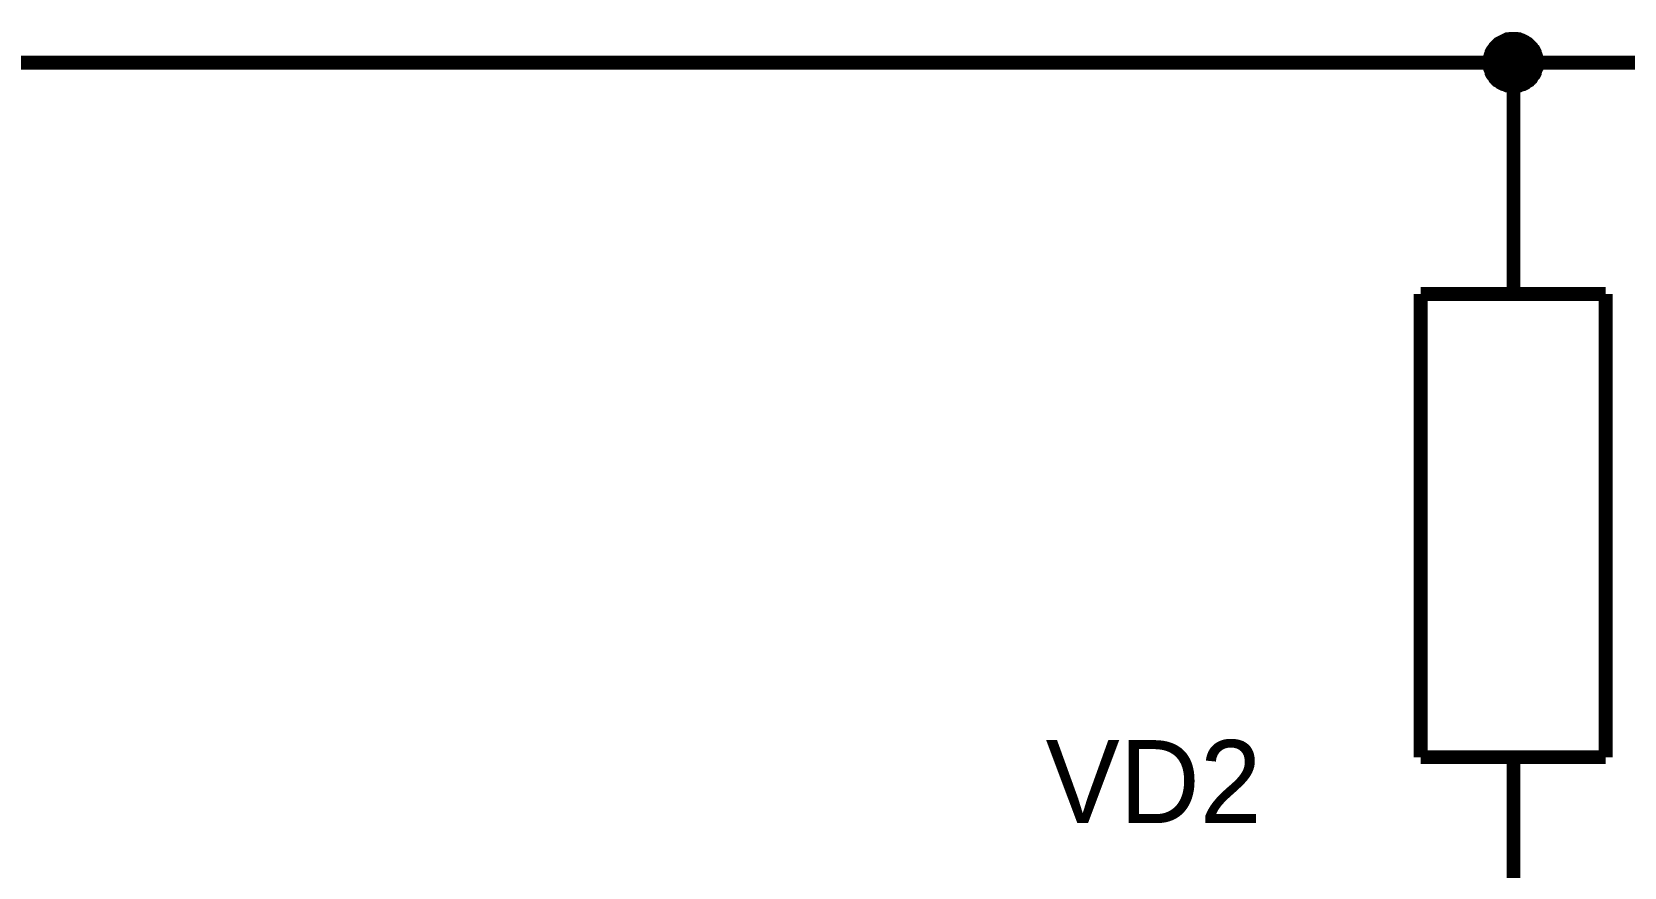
# Model space of a CAD drawing. Header units: inches. Extents: x 0 to 420, y 0 to 297.
# Drawn here: x 191.51 to 225.9, y 199.62 to 217.66 of the extents above; entities that cross this region are included whole.
import ezdxf

# ---------------------------------------------------------------- set-up
doc = ezdxf.new("R2010")
doc.units = ezdxf.units.IN
doc.layers.add('Sheet', color=255, linetype='Continuous')

msp = doc.modelspace()

# ---------------------------------------------------------------- linework, layer by layer
at = {"layer": 'Sheet'}
for points, const_width in [([(222.991, 216.992), (222.991, 217.014), (222.991, 217.048), (223.002, 217.07), (223.002, 217.093), (223.002, 217.115), (223.013, 217.149), (223.024, 217.171), (223.035, 217.194), (223.035, 217.216), (223.047, 217.238), (223.069, 217.261), (223.08, 217.283), (223.091, 217.294), (223.103, 217.317), (223.125, 217.339), (223.136, 217.35), (223.159, 217.373), (223.17, 217.384), (223.192, 217.406), (223.215, 217.418), (223.237, 217.429), (223.259, 217.44), (223.282, 217.451), (223.304, 217.462), (223.327, 217.474), (223.349, 217.485), (223.371, 217.496), (223.405, 217.496), (223.427, 217.496), (223.45, 217.507), (223.483, 217.507), (223.506, 217.507)], 0.3), ([(222.991, 216.992), (222.991, 217.014), (222.991, 217.048), (223.002, 217.07), (223.002, 217.093), (223.002, 217.115), (223.013, 217.149), (223.024, 217.171), (223.035, 217.194), (223.035, 217.216), (223.047, 217.238), (223.069, 217.261), (223.08, 217.283), (223.091, 217.294), (223.103, 217.317), (223.125, 217.339), (223.136, 217.35), (223.159, 217.373), (223.17, 217.384), (223.192, 217.406), (223.215, 217.418), (223.237, 217.429), (223.259, 217.44), (223.282, 217.451), (223.304, 217.462), (223.327, 217.474), (223.349, 217.485), (223.371, 217.496), (223.405, 217.496), (223.427, 217.496), (223.45, 217.507), (223.483, 217.507), (223.506, 217.507)], 0.3), ([(222.991, 216.992), (222.991, 217.014), (222.991, 217.048), (223.002, 217.07), (223.002, 217.093), (223.002, 217.115), (223.013, 217.149), (223.024, 217.171), (223.035, 217.194), (223.035, 217.216), (223.047, 217.238), (223.069, 217.261), (223.08, 217.283), (223.091, 217.294), (223.103, 217.317), (223.125, 217.339), (223.136, 217.35), (223.159, 217.373), (223.17, 217.384), (223.192, 217.406), (223.215, 217.418), (223.237, 217.429), (223.259, 217.44), (223.282, 217.451), (223.304, 217.462), (223.327, 217.474), (223.349, 217.485), (223.371, 217.496), (223.405, 217.496), (223.427, 217.496), (223.45, 217.507), (223.483, 217.507), (223.506, 217.507)], 0.3), ([(222.991, 216.992), (222.991, 217.014), (222.991, 217.048), (223.002, 217.07), (223.002, 217.093), (223.002, 217.115), (223.013, 217.149), (223.024, 217.171), (223.035, 217.194), (223.035, 217.216), (223.047, 217.238), (223.069, 217.261), (223.08, 217.283), (223.091, 217.294), (223.103, 217.317), (223.125, 217.339), (223.136, 217.35), (223.159, 217.373), (223.17, 217.384), (223.192, 217.406), (223.215, 217.418), (223.237, 217.429), (223.259, 217.44), (223.282, 217.451), (223.304, 217.462), (223.327, 217.474), (223.349, 217.485), (223.371, 217.496), (223.405, 217.496), (223.427, 217.496), (223.45, 217.507), (223.483, 217.507), (223.506, 217.507)], 0.3), ([(222.991, 216.992), (222.991, 217.014), (222.991, 217.048), (223.002, 217.07), (223.002, 217.093), (223.002, 217.115), (223.013, 217.149), (223.024, 217.171), (223.035, 217.194), (223.035, 217.216), (223.047, 217.238), (223.069, 217.261), (223.08, 217.283), (223.091, 217.294), (223.103, 217.317), (223.125, 217.339), (223.136, 217.35), (223.159, 217.373), (223.17, 217.384), (223.192, 217.406), (223.215, 217.418), (223.237, 217.429), (223.259, 217.44), (223.282, 217.451), (223.304, 217.462), (223.327, 217.474), (223.349, 217.485), (223.371, 217.496), (223.405, 217.496), (223.427, 217.496), (223.45, 217.507), (223.483, 217.507), (223.506, 217.507)], 0.3), ([(222.991, 216.992), (222.991, 217.014), (222.991, 217.048), (223.002, 217.07), (223.002, 217.093), (223.002, 217.115), (223.013, 217.149), (223.024, 217.171), (223.035, 217.194), (223.035, 217.216), (223.047, 217.238), (223.069, 217.261), (223.08, 217.283), (223.091, 217.294), (223.103, 217.317), (223.125, 217.339), (223.136, 217.35), (223.159, 217.373), (223.17, 217.384), (223.192, 217.406), (223.215, 217.418), (223.237, 217.429), (223.259, 217.44), (223.282, 217.451), (223.304, 217.462), (223.327, 217.474), (223.349, 217.485), (223.371, 217.496), (223.405, 217.496), (223.427, 217.496), (223.45, 217.507), (223.483, 217.507), (223.506, 217.507)], 0.3), ([(222.991, 216.992), (222.991, 217.014), (222.991, 217.048), (223.002, 217.07), (223.002, 217.093), (223.002, 217.115), (223.013, 217.149), (223.024, 217.171), (223.035, 217.194), (223.035, 217.216), (223.047, 217.238), (223.069, 217.261), (223.08, 217.283), (223.091, 217.294), (223.103, 217.317), (223.125, 217.339), (223.136, 217.35), (223.159, 217.373), (223.17, 217.384), (223.192, 217.406), (223.215, 217.418), (223.237, 217.429), (223.259, 217.44), (223.282, 217.451), (223.304, 217.462), (223.327, 217.474), (223.349, 217.485), (223.371, 217.496), (223.405, 217.496), (223.427, 217.496), (223.45, 217.507), (223.483, 217.507), (223.506, 217.507)], 0.3), ([(222.991, 216.992), (222.991, 217.014), (222.991, 217.048), (223.002, 217.07), (223.002, 217.093), (223.002, 217.115), (223.013, 217.149), (223.024, 217.171), (223.035, 217.194), (223.035, 217.216), (223.047, 217.238), (223.069, 217.261), (223.08, 217.283), (223.091, 217.294), (223.103, 217.317), (223.125, 217.339), (223.136, 217.35), (223.159, 217.373), (223.17, 217.384), (223.192, 217.406), (223.215, 217.418), (223.237, 217.429), (223.259, 217.44), (223.282, 217.451), (223.304, 217.462), (223.327, 217.474), (223.349, 217.485), (223.371, 217.496), (223.405, 217.496), (223.427, 217.496), (223.45, 217.507), (223.483, 217.507), (223.506, 217.507)], 0.0991), ([(222.991, 216.992), (222.991, 217.014), (222.991, 217.048), (223.002, 217.07), (223.002, 217.093), (223.002, 217.115), (223.013, 217.149), (223.024, 217.171), (223.035, 217.194), (223.035, 217.216), (223.047, 217.238), (223.069, 217.261), (223.08, 217.283), (223.091, 217.294), (223.103, 217.317), (223.125, 217.339), (223.136, 217.35), (223.159, 217.373), (223.17, 217.384), (223.192, 217.406), (223.215, 217.418), (223.237, 217.429), (223.259, 217.44), (223.282, 217.451), (223.304, 217.462), (223.327, 217.474), (223.349, 217.485), (223.371, 217.496), (223.405, 217.496), (223.427, 217.496), (223.45, 217.507), (223.483, 217.507), (223.506, 217.507)], 0.0991), ([(222.991, 216.992), (222.991, 217.014), (222.991, 217.048), (223.002, 217.07), (223.002, 217.093), (223.002, 217.115), (223.013, 217.149), (223.024, 217.171), (223.035, 217.194), (223.035, 217.216), (223.047, 217.238), (223.069, 217.261), (223.08, 217.283), (223.091, 217.294), (223.103, 217.317), (223.125, 217.339), (223.136, 217.35), (223.159, 217.373), (223.17, 217.384), (223.192, 217.406), (223.215, 217.418), (223.237, 217.429), (223.259, 217.44), (223.282, 217.451), (223.304, 217.462), (223.327, 217.474), (223.349, 217.485), (223.371, 217.496), (223.405, 217.496), (223.427, 217.496), (223.45, 217.507), (223.483, 217.507), (223.506, 217.507)], 0.0991), ([(222.991, 216.992), (222.991, 217.014), (222.991, 217.048), (223.002, 217.07), (223.002, 217.093), (223.002, 217.115), (223.013, 217.149), (223.024, 217.171), (223.035, 217.194), (223.035, 217.216), (223.047, 217.238), (223.069, 217.261), (223.08, 217.283), (223.091, 217.294), (223.103, 217.317), (223.125, 217.339), (223.136, 217.35), (223.159, 217.373), (223.17, 217.384), (223.192, 217.406), (223.215, 217.418), (223.237, 217.429), (223.259, 217.44), (223.282, 217.451), (223.304, 217.462), (223.327, 217.474), (223.349, 217.485), (223.371, 217.496), (223.405, 217.496), (223.427, 217.496), (223.45, 217.507), (223.483, 217.507), (223.506, 217.507)], 0.0991), ([(222.991, 216.992), (222.991, 217.014), (222.991, 217.048), (223.002, 217.07), (223.002, 217.093), (223.002, 217.115), (223.013, 217.149), (223.024, 217.171), (223.035, 217.194), (223.035, 217.216), (223.047, 217.238), (223.069, 217.261), (223.08, 217.283), (223.091, 217.294), (223.103, 217.317), (223.125, 217.339), (223.136, 217.35), (223.159, 217.373), (223.17, 217.384), (223.192, 217.406), (223.215, 217.418), (223.237, 217.429), (223.259, 217.44), (223.282, 217.451), (223.304, 217.462), (223.327, 217.474), (223.349, 217.485), (223.371, 217.496), (223.405, 217.496), (223.427, 217.496), (223.45, 217.507), (223.483, 217.507), (223.506, 217.507)], 0.0991), ([(222.991, 216.992), (222.991, 217.014), (222.991, 217.048), (223.002, 217.07), (223.002, 217.093), (223.002, 217.115), (223.013, 217.149), (223.024, 217.171), (223.035, 217.194), (223.035, 217.216), (223.047, 217.238), (223.069, 217.261), (223.08, 217.283), (223.091, 217.294), (223.103, 217.317), (223.125, 217.339), (223.136, 217.35), (223.159, 217.373), (223.17, 217.384), (223.192, 217.406), (223.215, 217.418), (223.237, 217.429), (223.259, 217.44), (223.282, 217.451), (223.304, 217.462), (223.327, 217.474), (223.349, 217.485), (223.371, 217.496), (223.405, 217.496), (223.427, 217.496), (223.45, 217.507), (223.483, 217.507), (223.506, 217.507)], 0.0991), ([(222.991, 216.992), (222.991, 217.014), (222.991, 217.048), (223.002, 217.07), (223.002, 217.093), (223.002, 217.115), (223.013, 217.149), (223.024, 217.171), (223.035, 217.194), (223.035, 217.216), (223.047, 217.238), (223.069, 217.261), (223.08, 217.283), (223.091, 217.294), (223.103, 217.317), (223.125, 217.339), (223.136, 217.35), (223.159, 217.373), (223.17, 217.384), (223.192, 217.406), (223.215, 217.418), (223.237, 217.429), (223.259, 217.44), (223.282, 217.451), (223.304, 217.462), (223.327, 217.474), (223.349, 217.485), (223.371, 217.496), (223.405, 217.496), (223.427, 217.496), (223.45, 217.507), (223.483, 217.507), (223.506, 217.507)], 0.0991), ([(223.506, 217.507), (223.506, 217.507)], 0.3), ([(223.506, 217.507), (223.528, 217.507), (223.562, 217.507), (223.584, 217.496), (223.607, 217.496), (223.629, 217.496), (223.651, 217.485), (223.685, 217.474), (223.707, 217.462), (223.73, 217.451), (223.752, 217.44), (223.763, 217.429), (223.786, 217.418), (223.808, 217.406), (223.831, 217.384), (223.842, 217.373), (223.864, 217.35), (223.875, 217.339), (223.898, 217.317), (223.909, 217.294), (223.92, 217.283), (223.943, 217.261), (223.954, 217.238), (223.965, 217.216), (223.965, 217.194), (223.976, 217.171), (223.987, 217.149), (223.999, 217.115), (223.999, 217.093), (223.999, 217.07), (224.01, 217.048), (224.01, 217.014), (224.01, 216.992)], 0.3), ([(223.506, 217.507), (223.506, 217.507)], 0.3), ([(223.506, 217.507), (223.528, 217.507), (223.562, 217.507), (223.584, 217.496), (223.607, 217.496), (223.629, 217.496), (223.651, 217.485), (223.685, 217.474), (223.707, 217.462), (223.73, 217.451), (223.752, 217.44), (223.763, 217.429), (223.786, 217.418), (223.808, 217.406), (223.831, 217.384), (223.842, 217.373), (223.864, 217.35), (223.875, 217.339), (223.898, 217.317), (223.909, 217.294), (223.92, 217.283), (223.943, 217.261), (223.954, 217.238), (223.965, 217.216), (223.965, 217.194), (223.976, 217.171), (223.987, 217.149), (223.999, 217.115), (223.999, 217.093), (223.999, 217.07), (224.01, 217.048), (224.01, 217.014), (224.01, 216.992)], 0.3), ([(223.506, 217.507), (223.506, 217.507)], 0.3), ([(223.506, 217.507), (223.528, 217.507), (223.562, 217.507), (223.584, 217.496), (223.607, 217.496), (223.629, 217.496), (223.651, 217.485), (223.685, 217.474), (223.707, 217.462), (223.73, 217.451), (223.752, 217.44), (223.763, 217.429), (223.786, 217.418), (223.808, 217.406), (223.831, 217.384), (223.842, 217.373), (223.864, 217.35), (223.875, 217.339), (223.898, 217.317), (223.909, 217.294), (223.92, 217.283), (223.943, 217.261), (223.954, 217.238), (223.965, 217.216), (223.965, 217.194), (223.976, 217.171), (223.987, 217.149), (223.999, 217.115), (223.999, 217.093), (223.999, 217.07), (224.01, 217.048), (224.01, 217.014), (224.01, 216.992)], 0.3), ([(223.506, 217.507), (223.506, 217.507)], 0.3), ([(223.506, 217.507), (223.528, 217.507), (223.562, 217.507), (223.584, 217.496), (223.607, 217.496), (223.629, 217.496), (223.651, 217.485), (223.685, 217.474), (223.707, 217.462), (223.73, 217.451), (223.752, 217.44), (223.763, 217.429), (223.786, 217.418), (223.808, 217.406), (223.831, 217.384), (223.842, 217.373), (223.864, 217.35), (223.875, 217.339), (223.898, 217.317), (223.909, 217.294), (223.92, 217.283), (223.943, 217.261), (223.954, 217.238), (223.965, 217.216), (223.965, 217.194), (223.976, 217.171), (223.987, 217.149), (223.999, 217.115), (223.999, 217.093), (223.999, 217.07), (224.01, 217.048), (224.01, 217.014), (224.01, 216.992)], 0.3), ([(223.506, 217.507), (223.506, 217.507)], 0.3), ([(223.506, 217.507), (223.528, 217.507), (223.562, 217.507), (223.584, 217.496), (223.607, 217.496), (223.629, 217.496), (223.651, 217.485), (223.685, 217.474), (223.707, 217.462), (223.73, 217.451), (223.752, 217.44), (223.763, 217.429), (223.786, 217.418), (223.808, 217.406), (223.831, 217.384), (223.842, 217.373), (223.864, 217.35), (223.875, 217.339), (223.898, 217.317), (223.909, 217.294), (223.92, 217.283), (223.943, 217.261), (223.954, 217.238), (223.965, 217.216), (223.965, 217.194), (223.976, 217.171), (223.987, 217.149), (223.999, 217.115), (223.999, 217.093), (223.999, 217.07), (224.01, 217.048), (224.01, 217.014), (224.01, 216.992)], 0.3), ([(223.506, 217.507), (223.506, 217.507)], 0.3), ([(223.506, 217.507), (223.528, 217.507), (223.562, 217.507), (223.584, 217.496), (223.607, 217.496), (223.629, 217.496), (223.651, 217.485), (223.685, 217.474), (223.707, 217.462), (223.73, 217.451), (223.752, 217.44), (223.763, 217.429), (223.786, 217.418), (223.808, 217.406), (223.831, 217.384), (223.842, 217.373), (223.864, 217.35), (223.875, 217.339), (223.898, 217.317), (223.909, 217.294), (223.92, 217.283), (223.943, 217.261), (223.954, 217.238), (223.965, 217.216), (223.965, 217.194), (223.976, 217.171), (223.987, 217.149), (223.999, 217.115), (223.999, 217.093), (223.999, 217.07), (224.01, 217.048), (224.01, 217.014), (224.01, 216.992)], 0.3), ([(223.506, 217.507), (223.506, 217.507)], 0.3), ([(223.506, 217.507), (223.528, 217.507), (223.562, 217.507), (223.584, 217.496), (223.607, 217.496), (223.629, 217.496), (223.651, 217.485), (223.685, 217.474), (223.707, 217.462), (223.73, 217.451), (223.752, 217.44), (223.763, 217.429), (223.786, 217.418), (223.808, 217.406), (223.831, 217.384), (223.842, 217.373), (223.864, 217.35), (223.875, 217.339), (223.898, 217.317), (223.909, 217.294), (223.92, 217.283), (223.943, 217.261), (223.954, 217.238), (223.965, 217.216), (223.965, 217.194), (223.976, 217.171), (223.987, 217.149), (223.999, 217.115), (223.999, 217.093), (223.999, 217.07), (224.01, 217.048), (224.01, 217.014), (224.01, 216.992)], 0.3), ([(223.506, 217.507), (223.506, 217.507)], 0.0991), ([(223.506, 217.507), (223.528, 217.507), (223.562, 217.507), (223.584, 217.496), (223.607, 217.496), (223.629, 217.496), (223.651, 217.485), (223.685, 217.474), (223.707, 217.462), (223.73, 217.451), (223.752, 217.44), (223.763, 217.429), (223.786, 217.418), (223.808, 217.406), (223.831, 217.384), (223.842, 217.373), (223.864, 217.35), (223.875, 217.339), (223.898, 217.317), (223.909, 217.294), (223.92, 217.283), (223.943, 217.261), (223.954, 217.238), (223.965, 217.216), (223.965, 217.194), (223.976, 217.171), (223.987, 217.149), (223.999, 217.115), (223.999, 217.093), (223.999, 217.07), (224.01, 217.048), (224.01, 217.014), (224.01, 216.992)], 0.0991), ([(223.506, 217.507), (223.506, 217.507)], 0.0991), ([(223.506, 217.507), (223.528, 217.507), (223.562, 217.507), (223.584, 217.496), (223.607, 217.496), (223.629, 217.496), (223.651, 217.485), (223.685, 217.474), (223.707, 217.462), (223.73, 217.451), (223.752, 217.44), (223.763, 217.429), (223.786, 217.418), (223.808, 217.406), (223.831, 217.384), (223.842, 217.373), (223.864, 217.35), (223.875, 217.339), (223.898, 217.317), (223.909, 217.294), (223.92, 217.283), (223.943, 217.261), (223.954, 217.238), (223.965, 217.216), (223.965, 217.194), (223.976, 217.171), (223.987, 217.149), (223.999, 217.115), (223.999, 217.093), (223.999, 217.07), (224.01, 217.048), (224.01, 217.014), (224.01, 216.992)], 0.0991), ([(223.506, 217.507), (223.506, 217.507)], 0.0991), ([(223.506, 217.507), (223.528, 217.507), (223.562, 217.507), (223.584, 217.496), (223.607, 217.496), (223.629, 217.496), (223.651, 217.485), (223.685, 217.474), (223.707, 217.462), (223.73, 217.451), (223.752, 217.44), (223.763, 217.429), (223.786, 217.418), (223.808, 217.406), (223.831, 217.384), (223.842, 217.373), (223.864, 217.35), (223.875, 217.339), (223.898, 217.317), (223.909, 217.294), (223.92, 217.283), (223.943, 217.261), (223.954, 217.238), (223.965, 217.216), (223.965, 217.194), (223.976, 217.171), (223.987, 217.149), (223.999, 217.115), (223.999, 217.093), (223.999, 217.07), (224.01, 217.048), (224.01, 217.014), (224.01, 216.992)], 0.0991), ([(223.506, 217.507), (223.506, 217.507)], 0.0991), ([(223.506, 217.507), (223.528, 217.507), (223.562, 217.507), (223.584, 217.496), (223.607, 217.496), (223.629, 217.496), (223.651, 217.485), (223.685, 217.474), (223.707, 217.462), (223.73, 217.451), (223.752, 217.44), (223.763, 217.429), (223.786, 217.418), (223.808, 217.406), (223.831, 217.384), (223.842, 217.373), (223.864, 217.35), (223.875, 217.339), (223.898, 217.317), (223.909, 217.294), (223.92, 217.283), (223.943, 217.261), (223.954, 217.238), (223.965, 217.216), (223.965, 217.194), (223.976, 217.171), (223.987, 217.149), (223.999, 217.115), (223.999, 217.093), (223.999, 217.07), (224.01, 217.048), (224.01, 217.014), (224.01, 216.992)], 0.0991), ([(223.506, 217.507), (223.506, 217.507)], 0.0991), ([(223.506, 217.507), (223.528, 217.507), (223.562, 217.507), (223.584, 217.496), (223.607, 217.496), (223.629, 217.496), (223.651, 217.485), (223.685, 217.474), (223.707, 217.462), (223.73, 217.451), (223.752, 217.44), (223.763, 217.429), (223.786, 217.418), (223.808, 217.406), (223.831, 217.384), (223.842, 217.373), (223.864, 217.35), (223.875, 217.339), (223.898, 217.317), (223.909, 217.294), (223.92, 217.283), (223.943, 217.261), (223.954, 217.238), (223.965, 217.216), (223.965, 217.194), (223.976, 217.171), (223.987, 217.149), (223.999, 217.115), (223.999, 217.093), (223.999, 217.07), (224.01, 217.048), (224.01, 217.014), (224.01, 216.992)], 0.0991), ([(223.506, 217.507), (223.506, 217.507)], 0.0991), ([(223.506, 217.507), (223.528, 217.507), (223.562, 217.507), (223.584, 217.496), (223.607, 217.496), (223.629, 217.496), (223.651, 217.485), (223.685, 217.474), (223.707, 217.462), (223.73, 217.451), (223.752, 217.44), (223.763, 217.429), (223.786, 217.418), (223.808, 217.406), (223.831, 217.384), (223.842, 217.373), (223.864, 217.35), (223.875, 217.339), (223.898, 217.317), (223.909, 217.294), (223.92, 217.283), (223.943, 217.261), (223.954, 217.238), (223.965, 217.216), (223.965, 217.194), (223.976, 217.171), (223.987, 217.149), (223.999, 217.115), (223.999, 217.093), (223.999, 217.07), (224.01, 217.048), (224.01, 217.014), (224.01, 216.992)], 0.0991), ([(223.506, 217.507), (223.506, 217.507)], 0.0991), ([(223.506, 217.507), (223.528, 217.507), (223.562, 217.507), (223.584, 217.496), (223.607, 217.496), (223.629, 217.496), (223.651, 217.485), (223.685, 217.474), (223.707, 217.462), (223.73, 217.451), (223.752, 217.44), (223.763, 217.429), (223.786, 217.418), (223.808, 217.406), (223.831, 217.384), (223.842, 217.373), (223.864, 217.35), (223.875, 217.339), (223.898, 217.317), (223.909, 217.294), (223.92, 217.283), (223.943, 217.261), (223.954, 217.238), (223.965, 217.216), (223.965, 217.194), (223.976, 217.171), (223.987, 217.149), (223.999, 217.115), (223.999, 217.093), (223.999, 217.07), (224.01, 217.048), (224.01, 217.014), (224.01, 216.992)], 0.0991), ([(105.045, 216.992), (141.531, 216.992), (223.506, 216.992)], 0.3), ([(223.506, 216.488), (223.483, 216.488), (223.45, 216.488), (223.427, 216.499), (223.405, 216.499), (223.371, 216.499), (223.349, 216.51), (223.327, 216.521), (223.304, 216.533), (223.282, 216.533), (223.259, 216.544), (223.237, 216.555), (223.215, 216.577), (223.192, 216.589), (223.17, 216.6), (223.159, 216.622), (223.136, 216.633), (223.125, 216.656), (223.103, 216.667), (223.091, 216.689), (223.08, 216.712), (223.069, 216.734), (223.047, 216.745), (223.035, 216.768), (223.035, 216.79), (223.024, 216.813), (223.013, 216.846), (223.002, 216.869), (223.002, 216.891), (223.002, 216.914), (222.991, 216.936), (222.991, 216.97), (222.991, 216.992)], 0.3), ([(222.991, 216.992), (222.991, 216.992)], 0.3), ([(223.506, 216.488), (223.483, 216.488), (223.45, 216.488), (223.427, 216.499), (223.405, 216.499), (223.371, 216.499), (223.349, 216.51), (223.327, 216.521), (223.304, 216.533), (223.282, 216.533), (223.259, 216.544), (223.237, 216.555), (223.215, 216.577), (223.192, 216.589), (223.17, 216.6), (223.159, 216.622), (223.136, 216.633), (223.125, 216.656), (223.103, 216.667), (223.091, 216.689), (223.08, 216.712), (223.069, 216.734), (223.047, 216.745), (223.035, 216.768), (223.035, 216.79), (223.024, 216.813), (223.013, 216.846), (223.002, 216.869), (223.002, 216.891), (223.002, 216.914), (222.991, 216.936), (222.991, 216.97), (222.991, 216.992)], 0.3), ([(222.991, 216.992), (222.991, 216.992)], 0.3), ([(223.506, 216.488), (223.483, 216.488), (223.45, 216.488), (223.427, 216.499), (223.405, 216.499), (223.371, 216.499), (223.349, 216.51), (223.327, 216.521), (223.304, 216.533), (223.282, 216.533), (223.259, 216.544), (223.237, 216.555), (223.215, 216.577), (223.192, 216.589), (223.17, 216.6), (223.159, 216.622), (223.136, 216.633), (223.125, 216.656), (223.103, 216.667), (223.091, 216.689), (223.08, 216.712), (223.069, 216.734), (223.047, 216.745), (223.035, 216.768), (223.035, 216.79), (223.024, 216.813), (223.013, 216.846), (223.002, 216.869), (223.002, 216.891), (223.002, 216.914), (222.991, 216.936), (222.991, 216.97), (222.991, 216.992)], 0.3), ([(222.991, 216.992), (222.991, 216.992)], 0.3), ([(223.506, 216.488), (223.483, 216.488), (223.45, 216.488), (223.427, 216.499), (223.405, 216.499), (223.371, 216.499), (223.349, 216.51), (223.327, 216.521), (223.304, 216.533), (223.282, 216.533), (223.259, 216.544), (223.237, 216.555), (223.215, 216.577), (223.192, 216.589), (223.17, 216.6), (223.159, 216.622), (223.136, 216.633), (223.125, 216.656), (223.103, 216.667), (223.091, 216.689), (223.08, 216.712), (223.069, 216.734), (223.047, 216.745), (223.035, 216.768), (223.035, 216.79), (223.024, 216.813), (223.013, 216.846), (223.002, 216.869), (223.002, 216.891), (223.002, 216.914), (222.991, 216.936), (222.991, 216.97), (222.991, 216.992)], 0.3), ([(222.991, 216.992), (222.991, 216.992)], 0.3), ([(223.506, 216.488), (223.483, 216.488), (223.45, 216.488), (223.427, 216.499), (223.405, 216.499), (223.371, 216.499), (223.349, 216.51), (223.327, 216.521), (223.304, 216.533), (223.282, 216.533), (223.259, 216.544), (223.237, 216.555), (223.215, 216.577), (223.192, 216.589), (223.17, 216.6), (223.159, 216.622), (223.136, 216.633), (223.125, 216.656), (223.103, 216.667), (223.091, 216.689), (223.08, 216.712), (223.069, 216.734), (223.047, 216.745), (223.035, 216.768), (223.035, 216.79), (223.024, 216.813), (223.013, 216.846), (223.002, 216.869), (223.002, 216.891), (223.002, 216.914), (222.991, 216.936), (222.991, 216.97), (222.991, 216.992)], 0.3), ([(222.991, 216.992), (222.991, 216.992)], 0.3), ([(223.506, 216.488), (223.483, 216.488), (223.45, 216.488), (223.427, 216.499), (223.405, 216.499), (223.371, 216.499), (223.349, 216.51), (223.327, 216.521), (223.304, 216.533), (223.282, 216.533), (223.259, 216.544), (223.237, 216.555), (223.215, 216.577), (223.192, 216.589), (223.17, 216.6), (223.159, 216.622), (223.136, 216.633), (223.125, 216.656), (223.103, 216.667), (223.091, 216.689), (223.08, 216.712), (223.069, 216.734), (223.047, 216.745), (223.035, 216.768), (223.035, 216.79), (223.024, 216.813), (223.013, 216.846), (223.002, 216.869), (223.002, 216.891), (223.002, 216.914), (222.991, 216.936), (222.991, 216.97), (222.991, 216.992)], 0.3), ([(222.991, 216.992), (222.991, 216.992)], 0.3), ([(223.506, 216.488), (223.483, 216.488), (223.45, 216.488), (223.427, 216.499), (223.405, 216.499), (223.371, 216.499), (223.349, 216.51), (223.327, 216.521), (223.304, 216.533), (223.282, 216.533), (223.259, 216.544), (223.237, 216.555), (223.215, 216.577), (223.192, 216.589), (223.17, 216.6), (223.159, 216.622), (223.136, 216.633), (223.125, 216.656), (223.103, 216.667), (223.091, 216.689), (223.08, 216.712), (223.069, 216.734), (223.047, 216.745), (223.035, 216.768), (223.035, 216.79), (223.024, 216.813), (223.013, 216.846), (223.002, 216.869), (223.002, 216.891), (223.002, 216.914), (222.991, 216.936), (222.991, 216.97), (222.991, 216.992)], 0.3), ([(222.991, 216.992), (222.991, 216.992)], 0.3), ([(223.506, 216.488), (223.483, 216.488), (223.45, 216.488), (223.427, 216.499), (223.405, 216.499), (223.371, 216.499), (223.349, 216.51), (223.327, 216.521), (223.304, 216.533), (223.282, 216.533), (223.259, 216.544), (223.237, 216.555), (223.215, 216.577), (223.192, 216.589), (223.17, 216.6), (223.159, 216.622), (223.136, 216.633), (223.125, 216.656), (223.103, 216.667), (223.091, 216.689), (223.08, 216.712), (223.069, 216.734), (223.047, 216.745), (223.035, 216.768), (223.035, 216.79), (223.024, 216.813), (223.013, 216.846), (223.002, 216.869), (223.002, 216.891), (223.002, 216.914), (222.991, 216.936), (222.991, 216.97), (222.991, 216.992)], 0.0991), ([(222.991, 216.992), (222.991, 216.992)], 0.0991), ([(223.506, 216.488), (223.483, 216.488), (223.45, 216.488), (223.427, 216.499), (223.405, 216.499), (223.371, 216.499), (223.349, 216.51), (223.327, 216.521), (223.304, 216.533), (223.282, 216.533), (223.259, 216.544), (223.237, 216.555), (223.215, 216.577), (223.192, 216.589), (223.17, 216.6), (223.159, 216.622), (223.136, 216.633), (223.125, 216.656), (223.103, 216.667), (223.091, 216.689), (223.08, 216.712), (223.069, 216.734), (223.047, 216.745), (223.035, 216.768), (223.035, 216.79), (223.024, 216.813), (223.013, 216.846), (223.002, 216.869), (223.002, 216.891), (223.002, 216.914), (222.991, 216.936), (222.991, 216.97), (222.991, 216.992)], 0.0991), ([(222.991, 216.992), (222.991, 216.992)], 0.0991), ([(223.506, 216.488), (223.483, 216.488), (223.45, 216.488), (223.427, 216.499), (223.405, 216.499), (223.371, 216.499), (223.349, 216.51), (223.327, 216.521), (223.304, 216.533), (223.282, 216.533), (223.259, 216.544), (223.237, 216.555), (223.215, 216.577), (223.192, 216.589), (223.17, 216.6), (223.159, 216.622), (223.136, 216.633), (223.125, 216.656), (223.103, 216.667), (223.091, 216.689), (223.08, 216.712), (223.069, 216.734), (223.047, 216.745), (223.035, 216.768), (223.035, 216.79), (223.024, 216.813), (223.013, 216.846), (223.002, 216.869), (223.002, 216.891), (223.002, 216.914), (222.991, 216.936), (222.991, 216.97), (222.991, 216.992)], 0.0991), ([(222.991, 216.992), (222.991, 216.992)], 0.0991), ([(223.506, 216.488), (223.483, 216.488), (223.45, 216.488), (223.427, 216.499), (223.405, 216.499), (223.371, 216.499), (223.349, 216.51), (223.327, 216.521), (223.304, 216.533), (223.282, 216.533), (223.259, 216.544), (223.237, 216.555), (223.215, 216.577), (223.192, 216.589), (223.17, 216.6), (223.159, 216.622), (223.136, 216.633), (223.125, 216.656), (223.103, 216.667), (223.091, 216.689), (223.08, 216.712), (223.069, 216.734), (223.047, 216.745), (223.035, 216.768), (223.035, 216.79), (223.024, 216.813), (223.013, 216.846), (223.002, 216.869), (223.002, 216.891), (223.002, 216.914), (222.991, 216.936), (222.991, 216.97), (222.991, 216.992)], 0.0991), ([(222.991, 216.992), (222.991, 216.992)], 0.0991), ([(223.506, 216.488), (223.483, 216.488), (223.45, 216.488), (223.427, 216.499), (223.405, 216.499), (223.371, 216.499), (223.349, 216.51), (223.327, 216.521), (223.304, 216.533), (223.282, 216.533), (223.259, 216.544), (223.237, 216.555), (223.215, 216.577), (223.192, 216.589), (223.17, 216.6), (223.159, 216.622), (223.136, 216.633), (223.125, 216.656), (223.103, 216.667), (223.091, 216.689), (223.08, 216.712), (223.069, 216.734), (223.047, 216.745), (223.035, 216.768), (223.035, 216.79), (223.024, 216.813), (223.013, 216.846), (223.002, 216.869), (223.002, 216.891), (223.002, 216.914), (222.991, 216.936), (222.991, 216.97), (222.991, 216.992)], 0.0991), ([(222.991, 216.992), (222.991, 216.992)], 0.0991), ([(223.506, 216.488), (223.483, 216.488), (223.45, 216.488), (223.427, 216.499), (223.405, 216.499), (223.371, 216.499), (223.349, 216.51), (223.327, 216.521), (223.304, 216.533), (223.282, 216.533), (223.259, 216.544), (223.237, 216.555), (223.215, 216.577), (223.192, 216.589), (223.17, 216.6), (223.159, 216.622), (223.136, 216.633), (223.125, 216.656), (223.103, 216.667), (223.091, 216.689), (223.08, 216.712), (223.069, 216.734), (223.047, 216.745), (223.035, 216.768), (223.035, 216.79), (223.024, 216.813), (223.013, 216.846), (223.002, 216.869), (223.002, 216.891), (223.002, 216.914), (222.991, 216.936), (222.991, 216.97), (222.991, 216.992)], 0.0991), ([(222.991, 216.992), (222.991, 216.992)], 0.0991), ([(223.506, 216.488), (223.483, 216.488), (223.45, 216.488), (223.427, 216.499), (223.405, 216.499), (223.371, 216.499), (223.349, 216.51), (223.327, 216.521), (223.304, 216.533), (223.282, 216.533), (223.259, 216.544), (223.237, 216.555), (223.215, 216.577), (223.192, 216.589), (223.17, 216.6), (223.159, 216.622), (223.136, 216.633), (223.125, 216.656), (223.103, 216.667), (223.091, 216.689), (223.08, 216.712), (223.069, 216.734), (223.047, 216.745), (223.035, 216.768), (223.035, 216.79), (223.024, 216.813), (223.013, 216.846), (223.002, 216.869), (223.002, 216.891), (223.002, 216.914), (222.991, 216.936), (222.991, 216.97), (222.991, 216.992)], 0.0991), ([(222.991, 216.992), (222.991, 216.992)], 0.0991), ([(224.01, 216.992), (224.01, 216.97), (224.01, 216.936), (223.999, 216.914), (223.999, 216.891), (223.999, 216.869), (223.987, 216.846), (223.976, 216.813), (223.965, 216.79), (223.965, 216.768), (223.954, 216.745), (223.943, 216.734), (223.92, 216.712), (223.909, 216.689), (223.898, 216.667), (223.875, 216.656), (223.864, 216.633), (223.842, 216.622), (223.831, 216.6), (223.808, 216.589), (223.786, 216.577), (223.763, 216.555), (223.752, 216.544), (223.73, 216.533), (223.707, 216.533), (223.685, 216.521), (223.651, 216.51), (223.629, 216.499), (223.607, 216.499), (223.584, 216.499), (223.562, 216.488), (223.528, 216.488), (223.506, 216.488)], 0.3), ([(223.506, 211.996), (223.506, 216.992)], 0.3), ([(224.01, 216.992), (224.01, 216.97), (224.01, 216.936), (223.999, 216.914), (223.999, 216.891), (223.999, 216.869), (223.987, 216.846), (223.976, 216.813), (223.965, 216.79), (223.965, 216.768), (223.954, 216.745), (223.943, 216.734), (223.92, 216.712), (223.909, 216.689), (223.898, 216.667), (223.875, 216.656), (223.864, 216.633), (223.842, 216.622), (223.831, 216.6), (223.808, 216.589), (223.786, 216.577), (223.763, 216.555), (223.752, 216.544), (223.73, 216.533), (223.707, 216.533), (223.685, 216.521), (223.651, 216.51), (223.629, 216.499), (223.607, 216.499), (223.584, 216.499), (223.562, 216.488), (223.528, 216.488), (223.506, 216.488)], 0.3), ([(224.01, 216.992), (224.01, 216.97), (224.01, 216.936), (223.999, 216.914), (223.999, 216.891), (223.999, 216.869), (223.987, 216.846), (223.976, 216.813), (223.965, 216.79), (223.965, 216.768), (223.954, 216.745), (223.943, 216.734), (223.92, 216.712), (223.909, 216.689), (223.898, 216.667), (223.875, 216.656), (223.864, 216.633), (223.842, 216.622), (223.831, 216.6), (223.808, 216.589), (223.786, 216.577), (223.763, 216.555), (223.752, 216.544), (223.73, 216.533), (223.707, 216.533), (223.685, 216.521), (223.651, 216.51), (223.629, 216.499), (223.607, 216.499), (223.584, 216.499), (223.562, 216.488), (223.528, 216.488), (223.506, 216.488)], 0.3), ([(223.506, 216.992), (341.967, 216.992), (341.967, 216.992)], 0.3), ([(224.01, 216.992), (224.01, 216.97), (224.01, 216.936), (223.999, 216.914), (223.999, 216.891), (223.999, 216.869), (223.987, 216.846), (223.976, 216.813), (223.965, 216.79), (223.965, 216.768), (223.954, 216.745), (223.943, 216.734), (223.92, 216.712), (223.909, 216.689), (223.898, 216.667), (223.875, 216.656), (223.864, 216.633), (223.842, 216.622), (223.831, 216.6), (223.808, 216.589), (223.786, 216.577), (223.763, 216.555), (223.752, 216.544), (223.73, 216.533), (223.707, 216.533), (223.685, 216.521), (223.651, 216.51), (223.629, 216.499), (223.607, 216.499), (223.584, 216.499), (223.562, 216.488), (223.528, 216.488), (223.506, 216.488)], 0.3), ([(224.01, 216.992), (224.01, 216.97), (224.01, 216.936), (223.999, 216.914), (223.999, 216.891), (223.999, 216.869), (223.987, 216.846), (223.976, 216.813), (223.965, 216.79), (223.965, 216.768), (223.954, 216.745), (223.943, 216.734), (223.92, 216.712), (223.909, 216.689), (223.898, 216.667), (223.875, 216.656), (223.864, 216.633), (223.842, 216.622), (223.831, 216.6), (223.808, 216.589), (223.786, 216.577), (223.763, 216.555), (223.752, 216.544), (223.73, 216.533), (223.707, 216.533), (223.685, 216.521), (223.651, 216.51), (223.629, 216.499), (223.607, 216.499), (223.584, 216.499), (223.562, 216.488), (223.528, 216.488), (223.506, 216.488)], 0.3), ([(224.01, 216.992), (224.01, 216.97), (224.01, 216.936), (223.999, 216.914), (223.999, 216.891), (223.999, 216.869), (223.987, 216.846), (223.976, 216.813), (223.965, 216.79), (223.965, 216.768), (223.954, 216.745), (223.943, 216.734), (223.92, 216.712), (223.909, 216.689), (223.898, 216.667), (223.875, 216.656), (223.864, 216.633), (223.842, 216.622), (223.831, 216.6), (223.808, 216.589), (223.786, 216.577), (223.763, 216.555), (223.752, 216.544), (223.73, 216.533), (223.707, 216.533), (223.685, 216.521), (223.651, 216.51), (223.629, 216.499), (223.607, 216.499), (223.584, 216.499), (223.562, 216.488), (223.528, 216.488), (223.506, 216.488)], 0.3), ([(224.01, 216.992), (224.01, 216.97), (224.01, 216.936), (223.999, 216.914), (223.999, 216.891), (223.999, 216.869), (223.987, 216.846), (223.976, 216.813), (223.965, 216.79), (223.965, 216.768), (223.954, 216.745), (223.943, 216.734), (223.92, 216.712), (223.909, 216.689), (223.898, 216.667), (223.875, 216.656), (223.864, 216.633), (223.842, 216.622), (223.831, 216.6), (223.808, 216.589), (223.786, 216.577), (223.763, 216.555), (223.752, 216.544), (223.73, 216.533), (223.707, 216.533), (223.685, 216.521), (223.651, 216.51), (223.629, 216.499), (223.607, 216.499), (223.584, 216.499), (223.562, 216.488), (223.528, 216.488), (223.506, 216.488)], 0.3), ([(224.01, 216.992), (224.01, 216.97), (224.01, 216.936), (223.999, 216.914), (223.999, 216.891), (223.999, 216.869), (223.987, 216.846), (223.976, 216.813), (223.965, 216.79), (223.965, 216.768), (223.954, 216.745), (223.943, 216.734), (223.92, 216.712), (223.909, 216.689), (223.898, 216.667), (223.875, 216.656), (223.864, 216.633), (223.842, 216.622), (223.831, 216.6), (223.808, 216.589), (223.786, 216.577), (223.763, 216.555), (223.752, 216.544), (223.73, 216.533), (223.707, 216.533), (223.685, 216.521), (223.651, 216.51), (223.629, 216.499), (223.607, 216.499), (223.584, 216.499), (223.562, 216.488), (223.528, 216.488), (223.506, 216.488)], 0.0991), ([(224.01, 216.992), (224.01, 216.97), (224.01, 216.936), (223.999, 216.914), (223.999, 216.891), (223.999, 216.869), (223.987, 216.846), (223.976, 216.813), (223.965, 216.79), (223.965, 216.768), (223.954, 216.745), (223.943, 216.734), (223.92, 216.712), (223.909, 216.689), (223.898, 216.667), (223.875, 216.656), (223.864, 216.633), (223.842, 216.622), (223.831, 216.6), (223.808, 216.589), (223.786, 216.577), (223.763, 216.555), (223.752, 216.544), (223.73, 216.533), (223.707, 216.533), (223.685, 216.521), (223.651, 216.51), (223.629, 216.499), (223.607, 216.499), (223.584, 216.499), (223.562, 216.488), (223.528, 216.488), (223.506, 216.488)], 0.0991), ([(224.01, 216.992), (224.01, 216.97), (224.01, 216.936), (223.999, 216.914), (223.999, 216.891), (223.999, 216.869), (223.987, 216.846), (223.976, 216.813), (223.965, 216.79), (223.965, 216.768), (223.954, 216.745), (223.943, 216.734), (223.92, 216.712), (223.909, 216.689), (223.898, 216.667), (223.875, 216.656), (223.864, 216.633), (223.842, 216.622), (223.831, 216.6), (223.808, 216.589), (223.786, 216.577), (223.763, 216.555), (223.752, 216.544), (223.73, 216.533), (223.707, 216.533), (223.685, 216.521), (223.651, 216.51), (223.629, 216.499), (223.607, 216.499), (223.584, 216.499), (223.562, 216.488), (223.528, 216.488), (223.506, 216.488)], 0.0991), ([(224.01, 216.992), (224.01, 216.97), (224.01, 216.936), (223.999, 216.914), (223.999, 216.891), (223.999, 216.869), (223.987, 216.846), (223.976, 216.813), (223.965, 216.79), (223.965, 216.768), (223.954, 216.745), (223.943, 216.734), (223.92, 216.712), (223.909, 216.689), (223.898, 216.667), (223.875, 216.656), (223.864, 216.633), (223.842, 216.622), (223.831, 216.6), (223.808, 216.589), (223.786, 216.577), (223.763, 216.555), (223.752, 216.544), (223.73, 216.533), (223.707, 216.533), (223.685, 216.521), (223.651, 216.51), (223.629, 216.499), (223.607, 216.499), (223.584, 216.499), (223.562, 216.488), (223.528, 216.488), (223.506, 216.488)], 0.0991), ([(224.01, 216.992), (224.01, 216.97), (224.01, 216.936), (223.999, 216.914), (223.999, 216.891), (223.999, 216.869), (223.987, 216.846), (223.976, 216.813), (223.965, 216.79), (223.965, 216.768), (223.954, 216.745), (223.943, 216.734), (223.92, 216.712), (223.909, 216.689), (223.898, 216.667), (223.875, 216.656), (223.864, 216.633), (223.842, 216.622), (223.831, 216.6), (223.808, 216.589), (223.786, 216.577), (223.763, 216.555), (223.752, 216.544), (223.73, 216.533), (223.707, 216.533), (223.685, 216.521), (223.651, 216.51), (223.629, 216.499), (223.607, 216.499), (223.584, 216.499), (223.562, 216.488), (223.528, 216.488), (223.506, 216.488)], 0.0991), ([(224.01, 216.992), (224.01, 216.97), (224.01, 216.936), (223.999, 216.914), (223.999, 216.891), (223.999, 216.869), (223.987, 216.846), (223.976, 216.813), (223.965, 216.79), (223.965, 216.768), (223.954, 216.745), (223.943, 216.734), (223.92, 216.712), (223.909, 216.689), (223.898, 216.667), (223.875, 216.656), (223.864, 216.633), (223.842, 216.622), (223.831, 216.6), (223.808, 216.589), (223.786, 216.577), (223.763, 216.555), (223.752, 216.544), (223.73, 216.533), (223.707, 216.533), (223.685, 216.521), (223.651, 216.51), (223.629, 216.499), (223.607, 216.499), (223.584, 216.499), (223.562, 216.488), (223.528, 216.488), (223.506, 216.488)], 0.0991), ([(224.01, 216.992), (224.01, 216.97), (224.01, 216.936), (223.999, 216.914), (223.999, 216.891), (223.999, 216.869), (223.987, 216.846), (223.976, 216.813), (223.965, 216.79), (223.965, 216.768), (223.954, 216.745), (223.943, 216.734), (223.92, 216.712), (223.909, 216.689), (223.898, 216.667), (223.875, 216.656), (223.864, 216.633), (223.842, 216.622), (223.831, 216.6), (223.808, 216.589), (223.786, 216.577), (223.763, 216.555), (223.752, 216.544), (223.73, 216.533), (223.707, 216.533), (223.685, 216.521), (223.651, 216.51), (223.629, 216.499), (223.607, 216.499), (223.584, 216.499), (223.562, 216.488), (223.528, 216.488), (223.506, 216.488)], 0.0991), ([(224.01, 216.992), (224.01, 216.992), (224.01, 216.992), (224.01, 216.992), (224.01, 216.992), (224.01, 216.992), (224.01, 216.992), (224.01, 216.992), (224.01, 216.992), (224.01, 216.992), (224.01, 216.992), (224.01, 216.992), (224.01, 216.992), (224.01, 216.992), (224.01, 216.992), (224.01, 216.992), (224.01, 216.992), (224.01, 216.992), (224.01, 216.992), (224.01, 216.992), (224.01, 216.992), (224.01, 216.992), (224.01, 216.992), (224.01, 216.992), (224.01, 216.992), (224.01, 216.992), (224.01, 216.992), (224.01, 216.992), (224.01, 216.992), (224.01, 216.992), (224.01, 216.992), (224.01, 216.992), (224.01, 216.992)], 0.3), ([(224.01, 216.992), (224.01, 216.992)], 0.3), ([(224.01, 216.992), (224.01, 216.992), (224.01, 216.992), (224.01, 216.992), (224.01, 216.992), (224.01, 216.992), (224.01, 216.992), (224.01, 216.992), (224.01, 216.992), (224.01, 216.992), (224.01, 216.992), (224.01, 216.992), (224.01, 216.992), (224.01, 216.992), (224.01, 216.992), (224.01, 216.992), (224.01, 216.992), (224.01, 216.992), (224.01, 216.992), (224.01, 216.992), (224.01, 216.992), (224.01, 216.992), (224.01, 216.992), (224.01, 216.992), (224.01, 216.992), (224.01, 216.992), (224.01, 216.992), (224.01, 216.992), (224.01, 216.992), (224.01, 216.992), (224.01, 216.992), (224.01, 216.992), (224.01, 216.992)], 0.3), ([(224.01, 216.992), (224.01, 216.992)], 0.3), ([(224.01, 216.992), (224.01, 216.992), (224.01, 216.992), (224.01, 216.992), (224.01, 216.992), (224.01, 216.992), (224.01, 216.992), (224.01, 216.992), (224.01, 216.992), (224.01, 216.992), (224.01, 216.992), (224.01, 216.992), (224.01, 216.992), (224.01, 216.992), (224.01, 216.992), (224.01, 216.992), (224.01, 216.992), (224.01, 216.992), (224.01, 216.992), (224.01, 216.992), (224.01, 216.992), (224.01, 216.992), (224.01, 216.992), (224.01, 216.992), (224.01, 216.992), (224.01, 216.992), (224.01, 216.992), (224.01, 216.992), (224.01, 216.992), (224.01, 216.992), (224.01, 216.992), (224.01, 216.992), (224.01, 216.992)], 0.3), ([(224.01, 216.992), (224.01, 216.992)], 0.3), ([(224.01, 216.992), (224.01, 216.992), (224.01, 216.992), (224.01, 216.992), (224.01, 216.992), (224.01, 216.992), (224.01, 216.992), (224.01, 216.992), (224.01, 216.992), (224.01, 216.992), (224.01, 216.992), (224.01, 216.992), (224.01, 216.992), (224.01, 216.992), (224.01, 216.992), (224.01, 216.992), (224.01, 216.992), (224.01, 216.992), (224.01, 216.992), (224.01, 216.992), (224.01, 216.992), (224.01, 216.992), (224.01, 216.992), (224.01, 216.992), (224.01, 216.992), (224.01, 216.992), (224.01, 216.992), (224.01, 216.992), (224.01, 216.992), (224.01, 216.992), (224.01, 216.992), (224.01, 216.992), (224.01, 216.992)], 0.3), ([(224.01, 216.992), (224.01, 216.992)], 0.3), ([(224.01, 216.992), (224.01, 216.992), (224.01, 216.992), (224.01, 216.992), (224.01, 216.992), (224.01, 216.992), (224.01, 216.992), (224.01, 216.992), (224.01, 216.992), (224.01, 216.992), (224.01, 216.992), (224.01, 216.992), (224.01, 216.992), (224.01, 216.992), (224.01, 216.992), (224.01, 216.992), (224.01, 216.992), (224.01, 216.992), (224.01, 216.992), (224.01, 216.992), (224.01, 216.992), (224.01, 216.992), (224.01, 216.992), (224.01, 216.992), (224.01, 216.992), (224.01, 216.992), (224.01, 216.992), (224.01, 216.992), (224.01, 216.992), (224.01, 216.992), (224.01, 216.992), (224.01, 216.992), (224.01, 216.992)], 0.3), ([(224.01, 216.992), (224.01, 216.992)], 0.3), ([(224.01, 216.992), (224.01, 216.992), (224.01, 216.992), (224.01, 216.992), (224.01, 216.992), (224.01, 216.992), (224.01, 216.992), (224.01, 216.992), (224.01, 216.992), (224.01, 216.992), (224.01, 216.992), (224.01, 216.992), (224.01, 216.992), (224.01, 216.992), (224.01, 216.992), (224.01, 216.992), (224.01, 216.992), (224.01, 216.992), (224.01, 216.992), (224.01, 216.992), (224.01, 216.992), (224.01, 216.992), (224.01, 216.992), (224.01, 216.992), (224.01, 216.992), (224.01, 216.992), (224.01, 216.992), (224.01, 216.992), (224.01, 216.992), (224.01, 216.992), (224.01, 216.992), (224.01, 216.992), (224.01, 216.992)], 0.3), ([(224.01, 216.992), (224.01, 216.992)], 0.3), ([(224.01, 216.992), (224.01, 216.992), (224.01, 216.992), (224.01, 216.992), (224.01, 216.992), (224.01, 216.992), (224.01, 216.992), (224.01, 216.992), (224.01, 216.992), (224.01, 216.992), (224.01, 216.992), (224.01, 216.992), (224.01, 216.992), (224.01, 216.992), (224.01, 216.992), (224.01, 216.992), (224.01, 216.992), (224.01, 216.992), (224.01, 216.992), (224.01, 216.992), (224.01, 216.992), (224.01, 216.992), (224.01, 216.992), (224.01, 216.992), (224.01, 216.992), (224.01, 216.992), (224.01, 216.992), (224.01, 216.992), (224.01, 216.992), (224.01, 216.992), (224.01, 216.992), (224.01, 216.992), (224.01, 216.992)], 0.3), ([(224.01, 216.992), (224.01, 216.992)], 0.3), ([(224.01, 216.992), (224.01, 216.992), (224.01, 216.992), (224.01, 216.992), (224.01, 216.992), (224.01, 216.992), (224.01, 216.992), (224.01, 216.992), (224.01, 216.992), (224.01, 216.992), (224.01, 216.992), (224.01, 216.992), (224.01, 216.992), (224.01, 216.992), (224.01, 216.992), (224.01, 216.992), (224.01, 216.992), (224.01, 216.992), (224.01, 216.992), (224.01, 216.992), (224.01, 216.992), (224.01, 216.992), (224.01, 216.992), (224.01, 216.992), (224.01, 216.992), (224.01, 216.992), (224.01, 216.992), (224.01, 216.992), (224.01, 216.992), (224.01, 216.992), (224.01, 216.992), (224.01, 216.992), (224.01, 216.992)], 0.0991), ([(224.01, 216.992), (224.01, 216.992)], 0.0991), ([(224.01, 216.992), (224.01, 216.992), (224.01, 216.992), (224.01, 216.992), (224.01, 216.992), (224.01, 216.992), (224.01, 216.992), (224.01, 216.992), (224.01, 216.992), (224.01, 216.992), (224.01, 216.992), (224.01, 216.992), (224.01, 216.992), (224.01, 216.992), (224.01, 216.992), (224.01, 216.992), (224.01, 216.992), (224.01, 216.992), (224.01, 216.992), (224.01, 216.992), (224.01, 216.992), (224.01, 216.992), (224.01, 216.992), (224.01, 216.992), (224.01, 216.992), (224.01, 216.992), (224.01, 216.992), (224.01, 216.992), (224.01, 216.992), (224.01, 216.992), (224.01, 216.992), (224.01, 216.992), (224.01, 216.992)], 0.0991), ([(224.01, 216.992), (224.01, 216.992)], 0.0991), ([(224.01, 216.992), (224.01, 216.992), (224.01, 216.992), (224.01, 216.992), (224.01, 216.992), (224.01, 216.992), (224.01, 216.992), (224.01, 216.992), (224.01, 216.992), (224.01, 216.992), (224.01, 216.992), (224.01, 216.992), (224.01, 216.992), (224.01, 216.992), (224.01, 216.992), (224.01, 216.992), (224.01, 216.992), (224.01, 216.992), (224.01, 216.992), (224.01, 216.992), (224.01, 216.992), (224.01, 216.992), (224.01, 216.992), (224.01, 216.992), (224.01, 216.992), (224.01, 216.992), (224.01, 216.992), (224.01, 216.992), (224.01, 216.992), (224.01, 216.992), (224.01, 216.992), (224.01, 216.992), (224.01, 216.992)], 0.0991), ([(224.01, 216.992), (224.01, 216.992)], 0.0991), ([(224.01, 216.992), (224.01, 216.992), (224.01, 216.992), (224.01, 216.992), (224.01, 216.992), (224.01, 216.992), (224.01, 216.992), (224.01, 216.992), (224.01, 216.992), (224.01, 216.992), (224.01, 216.992), (224.01, 216.992), (224.01, 216.992), (224.01, 216.992), (224.01, 216.992), (224.01, 216.992), (224.01, 216.992), (224.01, 216.992), (224.01, 216.992), (224.01, 216.992), (224.01, 216.992), (224.01, 216.992), (224.01, 216.992), (224.01, 216.992), (224.01, 216.992), (224.01, 216.992), (224.01, 216.992), (224.01, 216.992), (224.01, 216.992), (224.01, 216.992), (224.01, 216.992), (224.01, 216.992), (224.01, 216.992)], 0.0991), ([(224.01, 216.992), (224.01, 216.992)], 0.0991), ([(224.01, 216.992), (224.01, 216.992), (224.01, 216.992), (224.01, 216.992), (224.01, 216.992), (224.01, 216.992), (224.01, 216.992), (224.01, 216.992), (224.01, 216.992), (224.01, 216.992), (224.01, 216.992), (224.01, 216.992), (224.01, 216.992), (224.01, 216.992), (224.01, 216.992), (224.01, 216.992), (224.01, 216.992), (224.01, 216.992), (224.01, 216.992), (224.01, 216.992), (224.01, 216.992), (224.01, 216.992), (224.01, 216.992), (224.01, 216.992), (224.01, 216.992), (224.01, 216.992), (224.01, 216.992), (224.01, 216.992), (224.01, 216.992), (224.01, 216.992), (224.01, 216.992), (224.01, 216.992), (224.01, 216.992)], 0.0991), ([(224.01, 216.992), (224.01, 216.992)], 0.0991), ([(224.01, 216.992), (224.01, 216.992), (224.01, 216.992), (224.01, 216.992), (224.01, 216.992), (224.01, 216.992), (224.01, 216.992), (224.01, 216.992), (224.01, 216.992), (224.01, 216.992), (224.01, 216.992), (224.01, 216.992), (224.01, 216.992), (224.01, 216.992), (224.01, 216.992), (224.01, 216.992), (224.01, 216.992), (224.01, 216.992), (224.01, 216.992), (224.01, 216.992), (224.01, 216.992), (224.01, 216.992), (224.01, 216.992), (224.01, 216.992), (224.01, 216.992), (224.01, 216.992), (224.01, 216.992), (224.01, 216.992), (224.01, 216.992), (224.01, 216.992), (224.01, 216.992), (224.01, 216.992), (224.01, 216.992)], 0.0991), ([(224.01, 216.992), (224.01, 216.992)], 0.0991), ([(224.01, 216.992), (224.01, 216.992), (224.01, 216.992), (224.01, 216.992), (224.01, 216.992), (224.01, 216.992), (224.01, 216.992), (224.01, 216.992), (224.01, 216.992), (224.01, 216.992), (224.01, 216.992), (224.01, 216.992), (224.01, 216.992), (224.01, 216.992), (224.01, 216.992), (224.01, 216.992), (224.01, 216.992), (224.01, 216.992), (224.01, 216.992), (224.01, 216.992), (224.01, 216.992), (224.01, 216.992), (224.01, 216.992), (224.01, 216.992), (224.01, 216.992), (224.01, 216.992), (224.01, 216.992), (224.01, 216.992), (224.01, 216.992), (224.01, 216.992), (224.01, 216.992), (224.01, 216.992), (224.01, 216.992)], 0.0991), ([(224.01, 216.992), (224.01, 216.992)], 0.0991), ([(225.499, 211.996), (221.501, 211.996)], 0.3), ([(221.501, 211.996), (221.501, 201.992)], 0.3), ([(225.499, 201.992), (225.499, 211.996)], 0.3), ([(221.501, 201.992), (225.499, 201.992)], 0.3), ([(223.506, 201.992), (223.506, 196.996)], 0.3)]:
    msp.add_lwpolyline(points, dxfattribs=dict(at, const_width=const_width))
at = {"layer": 'Sheet', "const_width": 0.508}
msp.add_lwpolyline([(223.246, 217, 1), (223.754, 217, 1)], format="xyb", close=True, dxfattribs=at)

# ---------------------------------------------------------------- texts
at = {"layer": 'Sheet'}
msp.add_text('VD2', height=1.7924, dxfattribs=at).set_placement((213.404, 200.569))

doc.saveas('drawing.dxf')
